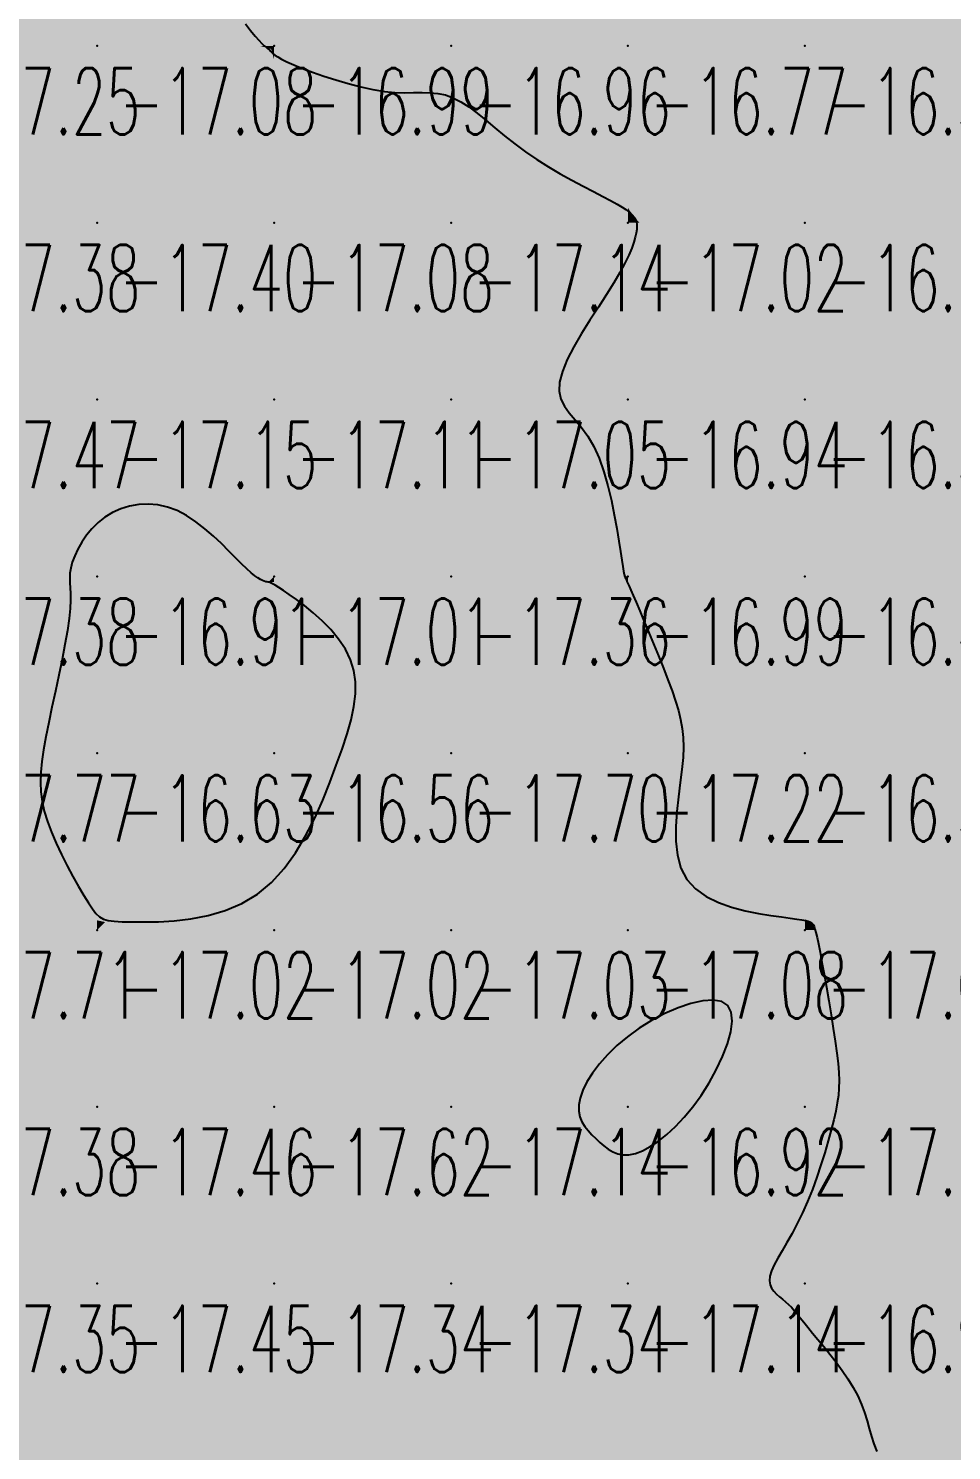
# Model space of a CAD drawing. Header units: millimetres. Extents: x 88261 to 90953, y 390274 to 392322.
# Drawn here: x 89506.4 to 89558.5, y 390937.8 to 391018.2 of the extents above; entities that cross this region are included whole.
import ezdxf
from ezdxf.enums import TextEntityAlignment as Align

# ---------------------------------------------------------------- set-up
doc = ezdxf.new("R2010")
doc.units = ezdxf.units.MM
doc.header["$LTSCALE"] = 25
for name, color, linetype in [('CN_03_00', 7, 'Continuous'), ('COTEAlt', 7, 'Continuous'), ('TN_COLORIAGE', 7, 'Continuous')]:
    doc.layers.add(name, color=color, linetype=linetype)
doc.styles.add('Simplex 1.0', font='Simplex.shx', dxfattribs={"width": 0.99, "height": 2.5})
doc.styles.get("Standard").update_dxf_attribs({"font": 'times.ttf'})

# ---------------------------------------------------------------- blocks, each defined once
blk = doc.blocks.new('COTE')
at = {"color": 0}
blk.add_point((0, 0), dxfattribs=at)
at = {"layer": 'COTEAlt'}
blk.add_attdef('ALT', text='', height=3.75, dxfattribs=at).set_placement((1.25, -1.25), align=Align.TOP_LEFT)

msp = doc.modelspace()

# ---------------------------------------------------------------- linework, layer by layer
at = {"layer": 'CN_03_00', "elevation": -17, "flags": 128}
msp.add_lwpolyline([(89518.625, 391018.496), (89518.925, 391018.11), (89519.178, 391017.801), (89519.387, 391017.563), (89519.557, 391017.385), (89519.693, 391017.255), (89519.8, 391017.162), (89519.884, 391017.096), (89519.951, 391017.045), (89520.004, 391016.998), (89520.053, 391016.946), (89520.108, 391016.885), (89520.184, 391016.811), (89520.294, 391016.723), (89520.454, 391016.618), (89520.676, 391016.492), (89520.974, 391016.345), (89521.363, 391016.172), (89521.851, 391015.974), (89522.423, 391015.758), (89523.059, 391015.536), (89523.738, 391015.316), (89524.441, 391015.109), (89525.146, 391014.926), (89525.835, 391014.777), (89526.485, 391014.672), (89527.083, 391014.616), (89527.631, 391014.597), (89528.138, 391014.599), (89528.613, 391014.604), (89529.064, 391014.595), (89529.5, 391014.555), (89529.929, 391014.468), (89530.36, 391014.315), (89530.8, 391014.086), (89531.255, 391013.788), (89531.726, 391013.433), (89532.218, 391013.034), (89532.733, 391012.604), (89533.276, 391012.154), (89533.849, 391011.697), (89534.456, 391011.247), (89535.097, 391010.813), (89535.759, 391010.4), (89536.426, 391010.01), (89537.082, 391009.646), (89537.71, 391009.31), (89538.295, 391009.005), (89538.821, 391008.732), (89539.27, 391008.495), (89539.633, 391008.295), (89539.916, 391008.129), (89540.13, 391007.992), (89540.286, 391007.88), (89540.397, 391007.788), (89540.474, 391007.713), (89540.529, 391007.649), (89540.572, 391007.594), (89540.613, 391007.541), (89540.653, 391007.488), (89540.689, 391007.427), (89540.719, 391007.356), (89540.742, 391007.269), (89540.755, 391007.16), (89540.756, 391007.026), (89540.743, 391006.861), (89540.714, 391006.661), (89540.662, 391006.421), (89540.58, 391006.135), (89540.46, 391005.798), (89540.294, 391005.406), (89540.076, 391004.954), (89539.799, 391004.436), (89539.454, 391003.848), (89539.04, 391003.189), (89538.58, 391002.475), (89538.1, 391001.728), (89537.629, 391000.969), (89537.194, 391000.219), (89536.823, 390999.498), (89536.543, 390998.828), (89536.382, 390998.23), (89536.36, 390997.717), (89536.46, 390997.271), (89536.66, 390996.868), (89536.936, 390996.481), (89537.264, 390996.085), (89537.62, 390995.655), (89537.981, 390995.166), (89538.323, 390994.592), (89538.626, 390993.917), (89538.891, 390993.162), (89539.118, 390992.357), (89539.313, 390991.532), (89539.478, 390990.718), (89539.615, 390989.944), (89539.729, 390989.241), (89539.822, 390988.64), (89539.898, 390988.162), (89539.958, 390987.798), (89540.006, 390987.533), (89540.042, 390987.348), (89540.07, 390987.229), (89540.092, 390987.157), (89540.109, 390987.117), (89540.124, 390987.091), (89540.14, 390987.064), (89540.162, 390987.022), (89540.194, 390986.954), (89540.243, 390986.846), (89540.313, 390986.687), (89540.411, 390986.464), (89540.54, 390986.164), (89540.708, 390985.775), (89540.915, 390985.291), (89541.156, 390984.726), (89541.42, 390984.099), (89541.698, 390983.432), (89541.979, 390982.745), (89542.254, 390982.057), (89542.512, 390981.39), (89542.744, 390980.762), (89542.942, 390980.188), (89543.103, 390979.656), (89543.229, 390979.148), (89543.317, 390978.645), (89543.369, 390978.13), (89543.384, 390977.583), (89543.362, 390976.988), (89543.303, 390976.325), (89543.21, 390975.583), (89543.104, 390974.78), (89543.011, 390973.942), (89542.953, 390973.093), (89542.957, 390972.259), (89543.046, 390971.465), (89543.245, 390970.734), (89543.578, 390970.094), (89544.061, 390969.562), (89544.668, 390969.132), (89545.363, 390968.791), (89546.111, 390968.527), (89546.877, 390968.327), (89547.625, 390968.179), (89548.32, 390968.069), (89548.926, 390967.985), (89549.417, 390967.917), (89549.799, 390967.86), (89550.086, 390967.811), (89550.296, 390967.77), (89550.441, 390967.733), (89550.539, 390967.699), (89550.602, 390967.665), (89550.648, 390967.629), (89550.688, 390967.586), (89550.728, 390967.526), (89550.77, 390967.433), (89550.817, 390967.294), (89550.871, 390967.094), (89550.936, 390966.819), (89551.013, 390966.455), (89551.106, 390965.988), (89551.216, 390965.411), (89551.339, 390964.742), (89551.47, 390964.008), (89551.603, 390963.235), (89551.733, 390962.45), (89551.855, 390961.678), (89551.964, 390960.946), (89552.054, 390960.279), (89552.122, 390959.697), (89552.165, 390959.186), (89552.183, 390958.727), (89552.175, 390958.299), (89552.142, 390957.883), (89552.082, 390957.457), (89551.995, 390957.003), (89551.88, 390956.499), (89551.737, 390955.931), (89551.569, 390955.309), (89551.376, 390954.646), (89551.16, 390953.958), (89550.925, 390953.258), (89550.671, 390952.562), (89550.401, 390951.883), (89550.117, 390951.237), (89549.821, 390950.636), (89549.524, 390950.08), (89549.235, 390949.57), (89548.964, 390949.103), (89548.723, 390948.681), (89548.52, 390948.3), (89548.368, 390947.962), (89548.275, 390947.664), (89548.249, 390947.405), (89548.283, 390947.18), (89548.366, 390946.983), (89548.489, 390946.808), (89548.64, 390946.65), (89548.809, 390946.503), (89548.987, 390946.36), (89549.162, 390946.216), (89549.326, 390946.066), (89549.485, 390945.904), (89549.644, 390945.727), (89549.811, 390945.529), (89549.991, 390945.307), (89550.192, 390945.056), (89550.421, 390944.771), (89550.683, 390944.448), (89550.983, 390944.085), (89551.312, 390943.685), (89551.659, 390943.256), (89552.011, 390942.803), (89552.357, 390942.334), (89552.685, 390941.854), (89552.985, 390941.369), (89553.242, 390940.887), (89553.452, 390940.413), (89553.621, 390939.947), (89553.763, 390939.49), (89553.89, 390939.042), (89554.015, 390938.602), (89554.152, 390938.172), (89554.311, 390937.752)], dxfattribs=at)
for points in [[(89512.908, 390967.697), (89513.712, 390967.712), (89514.601, 390967.766), (89515.546, 390967.876), (89516.518, 390968.062), (89517.488, 390968.343), (89518.428, 390968.736), (89519.307, 390969.261), (89520.105, 390969.928), (89520.821, 390970.719), (89521.461, 390971.607), (89522.034, 390972.564), (89522.544, 390973.565), (89522.998, 390974.583), (89523.404, 390975.59), (89523.767, 390976.561), (89524.092, 390977.473), (89524.372, 390978.327), (89524.597, 390979.129), (89524.758, 390979.882), (89524.846, 390980.594), (89524.85, 390981.268), (89524.762, 390981.912), (89524.573, 390982.529), (89524.277, 390983.123), (89523.894, 390983.691), (89523.448, 390984.227), (89522.963, 390984.725), (89522.462, 390985.18), (89521.969, 390985.585), (89521.509, 390985.935), (89521.105, 390986.225), (89520.776, 390986.451), (89520.516, 390986.619), (89520.314, 390986.74), (89520.159, 390986.821), (89520.039, 390986.873), (89519.944, 390986.904), (89519.862, 390986.924), (89519.782, 390986.941), (89519.695, 390986.965), (89519.593, 390987.003), (89519.473, 390987.063), (89519.328, 390987.151), (89519.155, 390987.277), (89518.948, 390987.446), (89518.701, 390987.666), (89518.411, 390987.945), (89518.073, 390988.286), (89517.692, 390988.675), (89517.272, 390989.092), (89516.818, 390989.52), (89516.335, 390989.939), (89515.829, 390990.331), (89515.305, 390990.677), (89514.767, 390990.958), (89514.221, 390991.16), (89513.673, 390991.283), (89513.129, 390991.331), (89512.596, 390991.309), (89512.079, 390991.22), (89511.584, 390991.07), (89511.119, 390990.861), (89510.688, 390990.598), (89510.298, 390990.288), (89509.949, 390989.939), (89509.642, 390989.565), (89509.378, 390989.176), (89509.157, 390988.784), (89508.979, 390988.401), (89508.846, 390988.038), (89508.756, 390987.708), (89508.709, 390987.416), (89508.696, 390987.148), (89508.704, 390986.881), (89508.722, 390986.597), (89508.739, 390986.272), (89508.743, 390985.888), (89508.723, 390985.423), (89508.667, 390984.856), (89508.567, 390984.174), (89508.429, 390983.395), (89508.263, 390982.546), (89508.079, 390981.653), (89507.886, 390980.741), (89507.695, 390979.837), (89507.514, 390978.967), (89507.354, 390978.157), (89507.224, 390977.427), (89507.127, 390976.766), (89507.067, 390976.16), (89507.047, 390975.592), (89507.071, 390975.046), (89507.141, 390974.507), (89507.262, 390973.959), (89507.435, 390973.386), (89507.662, 390972.777), (89507.933, 390972.144), (89508.235, 390971.504), (89508.554, 390970.872), (89508.879, 390970.267), (89509.196, 390969.704), (89509.492, 390969.201), (89509.755, 390968.774), (89509.977, 390968.435), (89510.177, 390968.178), (89510.377, 390967.991), (89510.602, 390967.862), (89510.875, 390967.78), (89511.219, 390967.733), (89511.659, 390967.711), (89512.216, 390967.701), (89512.908, 390967.697)], [(89544.833, 390958.593), (89545.243, 390959.333), (89545.596, 390960.079), (89545.875, 390960.805), (89546.063, 390961.483), (89546.141, 390962.087), (89546.091, 390962.59), (89545.897, 390962.964), (89545.548, 390963.19), (89545.064, 390963.275), (89544.473, 390963.235), (89543.802, 390963.085), (89543.08, 390962.839), (89542.333, 390962.513), (89541.59, 390962.122), (89540.878, 390961.68), (89540.221, 390961.203), (89539.627, 390960.701), (89539.097, 390960.184), (89538.637, 390959.663), (89538.247, 390959.147), (89537.933, 390958.648), (89537.697, 390958.175), (89537.541, 390957.739), (89537.468, 390957.347), (89537.469, 390956.996), (89537.533, 390956.681), (89537.65, 390956.396), (89537.809, 390956.135), (89538, 390955.894), (89538.213, 390955.665), (89538.436, 390955.445), (89538.662, 390955.229), (89538.894, 390955.025), (89539.136, 390954.843), (89539.394, 390954.693), (89539.671, 390954.584), (89539.973, 390954.526), (89540.305, 390954.53), (89540.672, 390954.605), (89541.077, 390954.758), (89541.514, 390954.99), (89541.975, 390955.298), (89542.453, 390955.679), (89542.941, 390956.131), (89543.431, 390956.652), (89543.915, 390957.238), (89544.385, 390957.887), (89544.833, 390958.593)]]:
    msp.add_lwpolyline(points, close=True, dxfattribs=at)
at = {"layer": 'TN_COLORIAGE', "color": 193}
for points in [[(89500.249, 391017.239, -17.115), (89510.249, 391017.239, -17.115), (89510.249, 391027.239, -17.115)], [(89500.249, 391027.239, -17.115), (89500.249, 391017.239, -17.115), (89510.249, 391027.239, -17.115)], [(89510.249, 391027.239, -17), (89516.553, 391027.239, -17), (89510.249, 391017.239, -17), (89515.64, 391022.63, -17)], [(89515.64, 391022.63, -17.079), (89519.457, 391017.239, -17.079), (89510.249, 391017.239, -17.079)], [(89500.249, 391007.239, -17.079), (89510.249, 391007.239, -17.079), (89510.249, 391017.239, -17.079)], [(89500.249, 391017.239, -17.079), (89500.249, 391007.239, -17.079), (89510.249, 391017.239, -17.079)], [(89510.249, 391007.239, -17), (89520.08, 391017.071, -17), (89510.249, 391017.239, -17), (89519.457, 391017.239, -17)], [(89510.249, 391007.239, -17), (89520.08, 391017.071, -17), (89520.249, 391007.239, -17), (89520.249, 391016.467, -17)], [(89527.104, 391014.094, -17.081), (89520.249, 391016.467, -17.081), (89520.249, 391007.239, -17.081)], [(89530.249, 391007.239, -17), (89530.249, 391015.187, -17), (89520.249, 391007.239, -17), (89527.104, 391014.094, -17)], [(89534.06, 391011.051, -17.144), (89530.249, 391015.187, -17.144), (89530.249, 391007.239, -17.144)], [(89530.249, 391007.239, -17), (89534.06, 391011.051, -17), (89540.249, 391007.239, -17), (89540.249, 391008.091, -17)], [(89540.568, 391007.558, -17.022), (89540.249, 391008.091, -17.022), (89540.249, 391007.239, -17.022)], [(89540.568, 391007.558, -17.022), (89540.911, 391007.239, -17.022), (89540.249, 391007.239, -17.022)], [(89500.249, 390997.239, -17.396), (89510.249, 390997.239, -17.396), (89510.249, 391007.239, -17.396)], [(89500.249, 391007.239, -17.396), (89500.249, 390997.239, -17.396), (89510.249, 391007.239, -17.396)], [(89510.249, 390997.239, -17.081), (89520.249, 390997.239, -17.081), (89520.249, 391007.239, -17.081)], [(89510.249, 391007.239, -17.081), (89510.249, 390997.239, -17.081), (89520.249, 391007.239, -17.081)], [(89520.249, 390997.239, -17.144), (89530.249, 390997.239, -17.144), (89530.249, 391007.239, -17.144)], [(89520.249, 391007.239, -17.144), (89520.249, 390997.239, -17.144), (89530.249, 391007.239, -17.144)], [(89530.249, 390997.239, -17), (89534.817, 390997.239, -17), (89540.249, 391007.239, -17), (89540.249, 391004.652, -17)], [(89530.249, 391007.239, -17.022), (89530.249, 390997.239, -17.022), (89540.249, 391007.239, -17.022)], [(89540.911, 391007.239, -17.022), (89540.249, 391004.652, -17.022), (89540.249, 391007.239, -17.022)], [(89500.249, 390987.239, -17), (89508.278, 390987.239, -17), (89510.249, 390997.239, -17), (89510.249, 390991.126, -17)], [(89500.249, 390997.239, -17.146), (89500.249, 390987.239, -17.146), (89510.249, 390997.239, -17.146)], [(89510.249, 390997.239, -17), (89510.249, 390991.126, -17), (89520.249, 390997.239, -17), (89514.855, 390991.846, -17)], [(89520.249, 390997.239, -17), (89514.855, 390991.846, -17), (89520.249, 390987.239, -17), (89518.933, 390987.239, -17)], [(89520.249, 390987.239, -17.053), (89530.249, 390987.239, -17.053), (89530.249, 390997.239, -17.053)], [(89520.249, 390997.239, -17.053), (89520.249, 390987.239, -17.053), (89530.249, 390997.239, -17.053)], [(89530.249, 390987.239, -17), (89538.778, 390995.768, -17), (89530.249, 390997.239, -17), (89534.817, 390997.239, -17)], [(89538.778, 390995.768, -17.362), (89540.009, 390987.239, -17.362), (89530.249, 390987.239, -17.362)], [(89500.249, 390977.239, -17), (89509.173, 390986.164, -17), (89500.249, 390987.239, -17), (89508.278, 390987.239, -17)], [(89519.878, 390986.869, -17.014), (89518.933, 390987.239, -17.014), (89520.249, 390987.239, -17.014)], [(89520.249, 390986.932, -17.014), (89519.878, 390986.869, -17.014), (89520.249, 390987.239, -17.014)], [(89530.249, 390987.239, -17), (89525.759, 390982.75, -17), (89520.249, 390987.239, -17), (89520.249, 390986.932, -17)], [(89530.249, 390977.239, -17), (89524.149, 390977.239, -17), (89530.249, 390987.239, -17), (89525.759, 390982.75, -17)], [(89530.249, 390977.239, -17), (89540.122, 390987.113, -17), (89530.249, 390987.239, -17), (89540.009, 390987.239, -17)], [(89530.249, 390977.239, -17), (89540.122, 390987.113, -17), (89540.249, 390977.239, -17), (89540.249, 390986.855, -17)], [(89543.129, 390980.119, -17.223), (89540.249, 390986.855, -17.223), (89540.249, 390977.239, -17.223)], [(89507.03, 390977.239, -17.771), (89509.173, 390986.164, -17.771), (89500.249, 390977.239, -17.771)], [(89543.129, 390980.119, -17.223), (89543.702, 390977.239, -17.223), (89540.249, 390977.239, -17.223)], [(89500.249, 390977.239, -17), (89507.03, 390977.239, -17), (89500.249, 390967.239, -17), (89506.833, 390973.823, -17)], [(89520.249, 390967.239, -17.695), (89530.249, 390967.239, -17.695), (89530.249, 390977.239, -17.695)], [(89530.249, 390977.239, -17), (89524.149, 390977.239, -17), (89520.249, 390967.239, -17), (89520.249, 390967.658, -17)], [(89530.249, 390967.239, -17.223), (89540.249, 390967.239, -17.223), (89540.249, 390977.239, -17.223)], [(89530.249, 390977.239, -17.223), (89530.249, 390967.239, -17.223), (89540.249, 390977.239, -17.223)], [(89540.249, 390977.239, -17), (89543.702, 390977.239, -17), (89540.249, 390967.239, -17), (89541.88, 390968.87, -17)], [(89500.249, 390967.239, -17), (89506.833, 390973.823, -17), (89510.249, 390967.239, -17), (89510.249, 390967.783, -17)], [(89540.249, 390967.239, -17), (89541.88, 390968.87, -17), (89550.249, 390967.239, -17), (89550.249, 390967.842, -17)], [(89500.249, 390957.239, -17.021), (89510.249, 390957.239, -17.021), (89510.249, 390967.239, -17.021)], [(89500.249, 390967.239, -17.021), (89500.249, 390957.239, -17.021), (89510.249, 390967.239, -17.021)], [(89510.7, 390967.691, -17.021), (89510.249, 390967.783, -17.021), (89510.249, 390967.239, -17.021)], [(89510.249, 390967.239, -17), (89510.7, 390967.691, -17), (89520.249, 390967.239, -17), (89520.249, 390967.658, -17)], [(89510.249, 390957.239, -17.019), (89520.249, 390957.239, -17.019), (89520.249, 390967.239, -17.019)], [(89510.249, 390967.239, -17.019), (89510.249, 390957.239, -17.019), (89520.249, 390967.239, -17.019)], [(89520.249, 390957.239, -17.027), (89530.249, 390957.239, -17.027), (89530.249, 390967.239, -17.027)], [(89520.249, 390967.239, -17.027), (89520.249, 390957.239, -17.027), (89530.249, 390967.239, -17.027)], [(89530.249, 390957.239, -17), (89536.642, 390957.239, -17), (89540.249, 390967.239, -17), (89540.249, 390962.055, -17)], [(89530.249, 390967.239, -17.082), (89530.249, 390957.239, -17.082), (89540.249, 390967.239, -17.082)], [(89540.249, 390967.239, -17), (89540.249, 390962.055, -17), (89550.249, 390967.239, -17), (89547.632, 390964.623, -17)], [(89550.249, 390957.239, -17), (89544.608, 390957.239, -17), (89550.249, 390967.239, -17), (89547.632, 390964.623, -17)], [(89550.682, 390967.672, -17.027), (89550.249, 390967.842, -17.027), (89550.249, 390967.239, -17.027)], [(89550.682, 390967.672, -17.027), (89550.912, 390967.239, -17.027), (89550.249, 390967.239, -17.027)], [(89550.249, 390957.239, -17), (89552.308, 390959.299, -17), (89550.249, 390967.239, -17), (89550.912, 390967.239, -17)], [(89552.18, 390957.239, -17.099), (89552.308, 390959.299, -17.099), (89550.249, 390957.239, -17.099)], [(89500.249, 390947.239, -17.456), (89510.249, 390947.239, -17.456), (89510.249, 390957.239, -17.456)], [(89500.249, 390957.239, -17.456), (89500.249, 390947.239, -17.456), (89510.249, 390957.239, -17.456)], [(89510.249, 390947.239, -17.615), (89520.249, 390947.239, -17.615), (89520.249, 390957.239, -17.615)], [(89510.249, 390957.239, -17.615), (89510.249, 390947.239, -17.615), (89520.249, 390957.239, -17.615)], [(89520.249, 390947.239, -17.136), (89530.249, 390947.239, -17.136), (89530.249, 390957.239, -17.136)], [(89520.249, 390957.239, -17.136), (89520.249, 390947.239, -17.136), (89530.249, 390957.239, -17.136)], [(89530.249, 390947.239, -17), (89538.431, 390955.422, -17), (89530.249, 390957.239, -17), (89536.642, 390957.239, -17)], [(89540.249, 390947.239, -17), (89547.525, 390947.239, -17), (89550.249, 390957.239, -17), (89550.249, 390950.736, -17)], [(89540.249, 390947.239, -17), (89540.249, 390953.742, -17), (89550.249, 390957.239, -17), (89544.608, 390957.239, -17)], [(89552.18, 390957.239, -17.099), (89550.249, 390950.736, -17.099), (89550.249, 390957.239, -17.099)], [(89530.249, 390947.239, -17), (89538.431, 390955.422, -17), (89540.249, 390947.239, -17), (89540.249, 390953.742, -17)], [(89500.249, 390937.239, -17.449), (89510.249, 390937.239, -17.449), (89510.249, 390947.239, -17.449)], [(89500.249, 390947.239, -17.449), (89500.249, 390937.239, -17.449), (89510.249, 390947.239, -17.449)], [(89510.249, 390937.239, -17.337), (89520.249, 390937.239, -17.337), (89520.249, 390947.239, -17.337)], [(89510.249, 390947.239, -17.337), (89510.249, 390937.239, -17.337), (89520.249, 390947.239, -17.337)], [(89520.249, 390937.239, -17.345), (89530.249, 390937.239, -17.345), (89530.249, 390947.239, -17.345)], [(89520.249, 390947.239, -17.345), (89520.249, 390937.239, -17.345), (89530.249, 390947.239, -17.345)], [(89530.249, 390937.239, -17.142), (89540.249, 390937.239, -17.142), (89540.249, 390947.239, -17.142)], [(89530.249, 390947.239, -17.142), (89530.249, 390937.239, -17.142), (89540.249, 390947.239, -17.142)], [(89540.249, 390937.239, -17), (89549.299, 390946.289, -17), (89540.249, 390947.239, -17), (89547.525, 390947.239, -17)], [(89540.249, 390937.239, -17), (89549.299, 390946.289, -17), (89550.249, 390937.239, -17), (89550.249, 390944.901, -17)], [(89553.805, 390940.796, -17.175), (89550.249, 390944.901, -17.175), (89550.249, 390937.239, -17.175)], [(89553.805, 390940.796, -17.175), (89553.985, 390937.239, -17.175), (89550.249, 390937.239, -17.175)]]:
    msp.add_solid(points, dxfattribs=at)
at = {"layer": 'TN_COLORIAGE', "color": 183}
for points in [[(89519.457, 391017.239, -16.932), (89515.64, 391022.63, -16.932), (89520.249, 391017.239, -16.932), (89520.249, 391027.239, -16.932)], [(89520.249, 391017.239, -16.546), (89530.249, 391017.239, -16.546), (89530.249, 391027.239, -16.546)], [(89520.249, 391027.239, -16.546), (89520.249, 391017.239, -16.546), (89530.249, 391027.239, -16.546)], [(89530.249, 391017.239, -16.586), (89540.249, 391017.239, -16.586), (89540.249, 391027.239, -16.586)], [(89530.249, 391027.239, -16.586), (89530.249, 391017.239, -16.586), (89540.249, 391027.239, -16.586)], [(89540.249, 391017.239, -16.477), (89550.249, 391017.239, -16.477), (89550.249, 391027.239, -16.477)], [(89540.249, 391027.239, -16.477), (89540.249, 391017.239, -16.477), (89550.249, 391027.239, -16.477)], [(89550.249, 391017.239, -16.244), (89560.249, 391017.239, -16.244), (89560.249, 391027.239, -16.244)], [(89550.249, 391027.239, -16.244), (89550.249, 391017.239, -16.244), (89560.249, 391027.239, -16.244)], [(89519.457, 391017.239, -16.993), (89520.08, 391017.071, -16.993), (89520.249, 391017.239, -16.993)], [(89520.249, 391016.467, -16.993), (89520.08, 391017.071, -16.993), (89520.249, 391017.239, -16.993)], [(89520.249, 391016.467, -16.963), (89527.104, 391014.094, -16.963), (89520.249, 391017.239, -16.963), (89530.249, 391017.239, -16.963)], [(89527.104, 391014.094, -16.963), (89530.249, 391015.187, -16.963), (89530.249, 391017.239, -16.963)], [(89530.249, 391015.187, -16.766), (89534.06, 391011.051, -16.766), (89530.249, 391017.239, -16.766), (89540.249, 391017.239, -16.766)], [(89540.249, 391008.091, -16.766), (89534.06, 391011.051, -16.766), (89540.249, 391017.239, -16.766)], [(89540.249, 391008.091, -16.338), (89540.568, 391007.558, -16.338), (89540.249, 391017.239, -16.338), (89550.249, 391017.239, -16.338)], [(89540.911, 391007.239, -16.338), (89540.568, 391007.558, -16.338), (89550.249, 391007.239, -16.338), (89550.249, 391017.239, -16.338)], [(89550.249, 391007.239, -16.92), (89560.249, 391007.239, -16.92), (89560.249, 391017.239, -16.92)], [(89550.249, 391017.239, -16.92), (89550.249, 391007.239, -16.92), (89560.249, 391017.239, -16.92)], [(89540.249, 390997.239, -16.693), (89550.249, 390997.239, -16.693), (89550.249, 391007.239, -16.693)], [(89540.249, 391004.652, -16.693), (89540.911, 391007.239, -16.693), (89540.249, 390997.239, -16.693), (89550.249, 391007.239, -16.693)], [(89550.249, 390997.239, -16.859), (89560.249, 390997.239, -16.859), (89560.249, 391007.239, -16.859)], [(89550.249, 391007.239, -16.859), (89550.249, 390997.239, -16.859), (89560.249, 391007.239, -16.859)], [(89540.249, 391004.652, -16.938), (89534.817, 390997.239, -16.938), (89540.249, 390997.239, -16.938)], [(89534.817, 390997.239, -16.938), (89538.778, 390995.768, -16.938), (89540.249, 390997.239, -16.938)], [(89540.009, 390987.239, -16.938), (89538.778, 390995.768, -16.938), (89540.249, 390987.239, -16.938), (89540.249, 390997.239, -16.938)], [(89540.249, 390987.239, -16.53), (89550.249, 390987.239, -16.53), (89550.249, 390997.239, -16.53)], [(89540.249, 390997.239, -16.53), (89540.249, 390987.239, -16.53), (89550.249, 390997.239, -16.53)], [(89550.249, 390987.239, -16.931), (89560.249, 390987.239, -16.931), (89560.249, 390997.239, -16.931)], [(89550.249, 390997.239, -16.931), (89550.249, 390987.239, -16.931), (89560.249, 390997.239, -16.931)], [(89518.933, 390987.239, -16.907), (89514.855, 390991.846, -16.907), (89510.249, 390987.239, -16.907)], [(89514.855, 390991.846, -16.907), (89510.249, 390991.126, -16.907), (89510.249, 390987.239, -16.907)], [(89510.249, 390991.126, -16.907), (89508.278, 390987.239, -16.907), (89510.249, 390987.239, -16.907)], [(89509.173, 390986.164, -16.634), (89507.03, 390977.239, -16.634), (89510.249, 390987.239, -16.634), (89510.249, 390977.239, -16.634)], [(89508.278, 390987.239, -16.907), (89509.173, 390986.164, -16.907), (89510.249, 390987.239, -16.907)], [(89518.933, 390987.239, -16.634), (89519.878, 390986.869, -16.634), (89510.249, 390987.239, -16.634), (89510.249, 390977.239, -16.634)], [(89519.878, 390986.869, -16.555), (89520.249, 390986.932, -16.555), (89510.249, 390977.239, -16.555), (89520.249, 390977.239, -16.555)], [(89520.249, 390986.932, -16.555), (89525.759, 390982.75, -16.555), (89520.249, 390977.239, -16.555)], [(89540.009, 390987.239, -16.991), (89540.122, 390987.113, -16.991), (89540.249, 390987.239, -16.991)], [(89540.249, 390986.855, -16.991), (89540.122, 390987.113, -16.991), (89540.249, 390987.239, -16.991)], [(89540.249, 390986.855, -16.448), (89543.129, 390980.119, -16.448), (89540.249, 390987.239, -16.448), (89550.249, 390987.239, -16.448)], [(89543.702, 390977.239, -16.448), (89543.129, 390980.119, -16.448), (89550.249, 390977.239, -16.448), (89550.249, 390987.239, -16.448)], [(89550.249, 390977.239, -16.614), (89560.249, 390977.239, -16.614), (89560.249, 390987.239, -16.614)], [(89550.249, 390987.239, -16.614), (89550.249, 390977.239, -16.614), (89560.249, 390987.239, -16.614)], [(89525.759, 390982.75, -16.555), (89524.149, 390977.239, -16.555), (89520.249, 390977.239, -16.555)], [(89510.249, 390967.783, -16.634), (89506.833, 390973.823, -16.634), (89510.249, 390977.239, -16.634)], [(89506.833, 390973.823, -16.634), (89507.03, 390977.239, -16.634), (89510.249, 390977.239, -16.634)], [(89510.249, 390967.783, -16.555), (89510.7, 390967.691, -16.555), (89510.249, 390977.239, -16.555), (89520.249, 390977.239, -16.555)], [(89520.249, 390967.658, -16.555), (89510.7, 390967.691, -16.555), (89520.249, 390977.239, -16.555)], [(89520.249, 390967.658, -16.555), (89524.149, 390977.239, -16.555), (89520.249, 390977.239, -16.555)], [(89550.249, 390967.842, -16.577), (89541.88, 390968.87, -16.577), (89550.249, 390977.239, -16.577)], [(89541.88, 390968.87, -16.577), (89543.702, 390977.239, -16.577), (89550.249, 390977.239, -16.577)], [(89550.249, 390967.842, -16.401), (89550.682, 390967.672, -16.401), (89550.249, 390977.239, -16.401), (89560.249, 390977.239, -16.401)], [(89550.912, 390967.239, -16.401), (89550.682, 390967.672, -16.401), (89560.249, 390967.239, -16.401), (89560.249, 390977.239, -16.401)], [(89550.912, 390967.239, -16.618), (89552.308, 390959.299, -16.618), (89560.249, 390967.239, -16.618)], [(89552.308, 390959.299, -16.586), (89552.18, 390957.239, -16.586), (89560.249, 390967.239, -16.586), (89560.249, 390957.239, -16.586)], [(89547.632, 390964.623, -16.923), (89544.608, 390957.239, -16.923), (89540.249, 390957.239, -16.923)], [(89547.632, 390964.623, -16.923), (89540.249, 390962.055, -16.923), (89540.249, 390957.239, -16.923)], [(89540.249, 390962.055, -16.923), (89536.642, 390957.239, -16.923), (89540.249, 390957.239, -16.923)], [(89536.642, 390957.239, -16.923), (89538.431, 390955.422, -16.923), (89540.249, 390957.239, -16.923)], [(89540.249, 390953.742, -16.923), (89538.431, 390955.422, -16.923), (89540.249, 390957.239, -16.923)], [(89544.608, 390957.239, -16.923), (89540.249, 390953.742, -16.923), (89540.249, 390957.239, -16.923)], [(89550.249, 390947.239, -16.586), (89560.249, 390947.239, -16.586), (89560.249, 390957.239, -16.586)], [(89550.249, 390950.736, -16.586), (89552.18, 390957.239, -16.586), (89550.249, 390947.239, -16.586), (89560.249, 390957.239, -16.586)], [(89550.249, 390950.736, -16.947), (89547.525, 390947.239, -16.947), (89550.249, 390947.239, -16.947)], [(89547.525, 390947.239, -16.947), (89549.299, 390946.289, -16.947), (89550.249, 390947.239, -16.947)], [(89550.249, 390944.901, -16.947), (89549.299, 390946.289, -16.947), (89550.249, 390947.239, -16.947)], [(89550.249, 390944.901, -16.684), (89553.805, 390940.796, -16.684), (89550.249, 390947.239, -16.684), (89560.249, 390947.239, -16.684)], [(89553.985, 390937.239, -16.684), (89553.805, 390940.796, -16.684), (89560.249, 390937.239, -16.684), (89560.249, 390947.239, -16.684)]]:
    msp.add_solid(points, dxfattribs=at)

# ---------------------------------------------------------------- block references
at = {"layer": 'COTEAlt'}
ref = msp.add_blockref('COTE', (89500.249, 391017.239), dxfattribs=at)
ref.add_attrib('ALT', '-17.25', dxfattribs={"height": 3.75, "style": 'Simplex 1.0', "width": 0.6}).set_placement((89501.499, 391015.989), align=Align.TOP_LEFT)
ref = msp.add_blockref('COTE', (89510.249, 391017.239), dxfattribs=at)
ref.add_attrib('ALT', '-17.08', dxfattribs={"height": 3.75, "style": 'Simplex 1.0', "width": 0.6}).set_placement((89511.499, 391015.989), align=Align.TOP_LEFT)
ref = msp.add_blockref('COTE', (89520.249, 391017.239), dxfattribs=at)
ref.add_attrib('ALT', '-16.99', dxfattribs={"height": 3.75, "style": 'Simplex 1.0', "width": 0.6}).set_placement((89521.499, 391015.989), align=Align.TOP_LEFT)
ref = msp.add_blockref('COTE', (89530.249, 391017.239), dxfattribs=at)
ref.add_attrib('ALT', '-16.96', dxfattribs={"height": 3.75, "style": 'Simplex 1.0', "width": 0.6}).set_placement((89531.499, 391015.989), align=Align.TOP_LEFT)
ref = msp.add_blockref('COTE', (89540.249, 391017.239), dxfattribs=at)
ref.add_attrib('ALT', '-16.77', dxfattribs={"height": 3.75, "style": 'Simplex 1.0', "width": 0.6}).set_placement((89541.499, 391015.989), align=Align.TOP_LEFT)
ref = msp.add_blockref('COTE', (89550.249, 391017.239), dxfattribs=at)
ref.add_attrib('ALT', '-16.34', dxfattribs={"height": 3.75, "style": 'Simplex 1.0', "width": 0.6}).set_placement((89551.499, 391015.989), align=Align.TOP_LEFT)
ref = msp.add_blockref('COTE', (89500.249, 391007.239), dxfattribs=at)
ref.add_attrib('ALT', '-17.38', dxfattribs={"height": 3.75, "style": 'Simplex 1.0', "width": 0.6}).set_placement((89501.499, 391005.989), align=Align.TOP_LEFT)
ref = msp.add_blockref('COTE', (89510.249, 391007.239), dxfattribs=at)
ref.add_attrib('ALT', '-17.40', dxfattribs={"height": 3.75, "style": 'Simplex 1.0', "width": 0.6}).set_placement((89511.499, 391005.989), align=Align.TOP_LEFT)
ref = msp.add_blockref('COTE', (89520.249, 391007.239), dxfattribs=at)
ref.add_attrib('ALT', '-17.08', dxfattribs={"height": 3.75, "style": 'Simplex 1.0', "width": 0.6}).set_placement((89521.499, 391005.989), align=Align.TOP_LEFT)
ref = msp.add_blockref('COTE', (89530.249, 391007.239), dxfattribs=at)
ref.add_attrib('ALT', '-17.14', dxfattribs={"height": 3.75, "style": 'Simplex 1.0', "width": 0.6}).set_placement((89531.499, 391005.989), align=Align.TOP_LEFT)
ref = msp.add_blockref('COTE', (89540.249, 391007.239), dxfattribs=at)
ref.add_attrib('ALT', '-17.02', dxfattribs={"height": 3.75, "style": 'Simplex 1.0', "width": 0.6}).set_placement((89541.499, 391005.989), align=Align.TOP_LEFT)
ref = msp.add_blockref('COTE', (89550.249, 391007.239), dxfattribs=at)
ref.add_attrib('ALT', '-16.69', dxfattribs={"height": 3.75, "style": 'Simplex 1.0', "width": 0.6}).set_placement((89551.499, 391005.989), align=Align.TOP_LEFT)
ref = msp.add_blockref('COTE', (89500.249, 390997.239), dxfattribs=at)
ref.add_attrib('ALT', '-17.47', dxfattribs={"height": 3.75, "style": 'Simplex 1.0', "width": 0.6}).set_placement((89501.499, 390995.989), align=Align.TOP_LEFT)
ref = msp.add_blockref('COTE', (89510.249, 390997.239), dxfattribs=at)
ref.add_attrib('ALT', '-17.15', dxfattribs={"height": 3.75, "style": 'Simplex 1.0', "width": 0.6}).set_placement((89511.499, 390995.989), align=Align.TOP_LEFT)
ref = msp.add_blockref('COTE', (89520.249, 390997.239), dxfattribs=at)
ref.add_attrib('ALT', '-17.11', dxfattribs={"height": 3.75, "style": 'Simplex 1.0', "width": 0.6}).set_placement((89521.499, 390995.989), align=Align.TOP_LEFT)
ref = msp.add_blockref('COTE', (89530.249, 390997.239), dxfattribs=at)
ref.add_attrib('ALT', '-17.05', dxfattribs={"height": 3.75, "style": 'Simplex 1.0', "width": 0.6}).set_placement((89531.499, 390995.989), align=Align.TOP_LEFT)
ref = msp.add_blockref('COTE', (89540.249, 390997.239), dxfattribs=at)
ref.add_attrib('ALT', '-16.94', dxfattribs={"height": 3.75, "style": 'Simplex 1.0', "width": 0.6}).set_placement((89541.499, 390995.989), align=Align.TOP_LEFT)
ref = msp.add_blockref('COTE', (89550.249, 390997.239), dxfattribs=at)
ref.add_attrib('ALT', '-16.53', dxfattribs={"height": 3.75, "style": 'Simplex 1.0', "width": 0.6}).set_placement((89551.499, 390995.989), align=Align.TOP_LEFT)
ref = msp.add_blockref('COTE', (89500.249, 390987.239), dxfattribs=at)
ref.add_attrib('ALT', '-17.38', dxfattribs={"height": 3.75, "style": 'Simplex 1.0', "width": 0.6}).set_placement((89501.499, 390985.989), align=Align.TOP_LEFT)
ref = msp.add_blockref('COTE', (89510.249, 390987.239), dxfattribs=at)
ref.add_attrib('ALT', '-16.91', dxfattribs={"height": 3.75, "style": 'Simplex 1.0', "width": 0.6}).set_placement((89511.499, 390985.989), align=Align.TOP_LEFT)
ref = msp.add_blockref('COTE', (89520.249, 390987.239), dxfattribs=at)
ref.add_attrib('ALT', '-17.01', dxfattribs={"height": 3.75, "style": 'Simplex 1.0', "width": 0.6}).set_placement((89521.499, 390985.989), align=Align.TOP_LEFT)
ref = msp.add_blockref('COTE', (89530.249, 390987.239), dxfattribs=at)
ref.add_attrib('ALT', '-17.36', dxfattribs={"height": 3.75, "style": 'Simplex 1.0', "width": 0.6}).set_placement((89531.499, 390985.989), align=Align.TOP_LEFT)
ref = msp.add_blockref('COTE', (89540.249, 390987.239), dxfattribs=at)
ref.add_attrib('ALT', '-16.99', dxfattribs={"height": 3.75, "style": 'Simplex 1.0', "width": 0.6}).set_placement((89541.499, 390985.989), align=Align.TOP_LEFT)
ref = msp.add_blockref('COTE', (89550.249, 390987.239), dxfattribs=at)
ref.add_attrib('ALT', '-16.45', dxfattribs={"height": 3.75, "style": 'Simplex 1.0', "width": 0.6}).set_placement((89551.499, 390985.989), align=Align.TOP_LEFT)
ref = msp.add_blockref('COTE', (89500.249, 390977.239), dxfattribs=at)
ref.add_attrib('ALT', '-17.77', dxfattribs={"height": 3.75, "style": 'Simplex 1.0', "width": 0.6}).set_placement((89501.499, 390975.989), align=Align.TOP_LEFT)
ref = msp.add_blockref('COTE', (89510.249, 390977.239), dxfattribs=at)
ref.add_attrib('ALT', '-16.63', dxfattribs={"height": 3.75, "style": 'Simplex 1.0', "width": 0.6}).set_placement((89511.499, 390975.989), align=Align.TOP_LEFT)
ref = msp.add_blockref('COTE', (89520.249, 390977.239), dxfattribs=at)
ref.add_attrib('ALT', '-16.56', dxfattribs={"height": 3.75, "style": 'Simplex 1.0', "width": 0.6}).set_placement((89521.499, 390975.989), align=Align.TOP_LEFT)
ref = msp.add_blockref('COTE', (89530.249, 390977.239), dxfattribs=at)
ref.add_attrib('ALT', '-17.70', dxfattribs={"height": 3.75, "style": 'Simplex 1.0', "width": 0.6}).set_placement((89531.499, 390975.989), align=Align.TOP_LEFT)
ref = msp.add_blockref('COTE', (89540.249, 390977.239), dxfattribs=at)
ref.add_attrib('ALT', '-17.22', dxfattribs={"height": 3.75, "style": 'Simplex 1.0', "width": 0.6}).set_placement((89541.499, 390975.989), align=Align.TOP_LEFT)
ref = msp.add_blockref('COTE', (89550.249, 390977.239), dxfattribs=at)
ref.add_attrib('ALT', '-16.58', dxfattribs={"height": 3.75, "style": 'Simplex 1.0', "width": 0.6}).set_placement((89551.499, 390975.989), align=Align.TOP_LEFT)
ref = msp.add_blockref('COTE', (89500.249, 390967.239), dxfattribs=at)
ref.add_attrib('ALT', '-17.71', dxfattribs={"height": 3.75, "style": 'Simplex 1.0', "width": 0.6}).set_placement((89501.499, 390965.989), align=Align.TOP_LEFT)
ref = msp.add_blockref('COTE', (89510.249, 390967.239), dxfattribs=at)
ref.add_attrib('ALT', '-17.02', dxfattribs={"height": 3.75, "style": 'Simplex 1.0', "width": 0.6}).set_placement((89511.499, 390965.989), align=Align.TOP_LEFT)
ref = msp.add_blockref('COTE', (89520.249, 390967.239), dxfattribs=at)
ref.add_attrib('ALT', '-17.02', dxfattribs={"height": 3.75, "style": 'Simplex 1.0', "width": 0.6}).set_placement((89521.499, 390965.989), align=Align.TOP_LEFT)
ref = msp.add_blockref('COTE', (89530.249, 390967.239), dxfattribs=at)
ref.add_attrib('ALT', '-17.03', dxfattribs={"height": 3.75, "style": 'Simplex 1.0', "width": 0.6}).set_placement((89531.499, 390965.989), align=Align.TOP_LEFT)
ref = msp.add_blockref('COTE', (89540.249, 390967.239), dxfattribs=at)
ref.add_attrib('ALT', '-17.08', dxfattribs={"height": 3.75, "style": 'Simplex 1.0', "width": 0.6}).set_placement((89541.499, 390965.989), align=Align.TOP_LEFT)
ref = msp.add_blockref('COTE', (89550.249, 390967.239), dxfattribs=at)
ref.add_attrib('ALT', '-17.03', dxfattribs={"height": 3.75, "style": 'Simplex 1.0', "width": 0.6}).set_placement((89551.499, 390965.989), align=Align.TOP_LEFT)
ref = msp.add_blockref('COTE', (89500.249, 390957.239), dxfattribs=at)
ref.add_attrib('ALT', '-17.38', dxfattribs={"height": 3.75, "style": 'Simplex 1.0', "width": 0.6}).set_placement((89501.499, 390955.989), align=Align.TOP_LEFT)
ref = msp.add_blockref('COTE', (89510.249, 390957.239), dxfattribs=at)
ref.add_attrib('ALT', '-17.46', dxfattribs={"height": 3.75, "style": 'Simplex 1.0', "width": 0.6}).set_placement((89511.499, 390955.989), align=Align.TOP_LEFT)
ref = msp.add_blockref('COTE', (89520.249, 390957.239), dxfattribs=at)
ref.add_attrib('ALT', '-17.62', dxfattribs={"height": 3.75, "style": 'Simplex 1.0', "width": 0.6}).set_placement((89521.499, 390955.989), align=Align.TOP_LEFT)
ref = msp.add_blockref('COTE', (89530.249, 390957.239), dxfattribs=at)
ref.add_attrib('ALT', '-17.14', dxfattribs={"height": 3.75, "style": 'Simplex 1.0', "width": 0.6}).set_placement((89531.499, 390955.989), align=Align.TOP_LEFT)
ref = msp.add_blockref('COTE', (89540.249, 390957.239), dxfattribs=at)
ref.add_attrib('ALT', '-16.92', dxfattribs={"height": 3.75, "style": 'Simplex 1.0', "width": 0.6}).set_placement((89541.499, 390955.989), align=Align.TOP_LEFT)
ref = msp.add_blockref('COTE', (89550.249, 390957.239), dxfattribs=at)
ref.add_attrib('ALT', '-17.10', dxfattribs={"height": 3.75, "style": 'Simplex 1.0', "width": 0.6}).set_placement((89551.499, 390955.989), align=Align.TOP_LEFT)
ref = msp.add_blockref('COTE', (89500.249, 390947.239), dxfattribs=at)
ref.add_attrib('ALT', '-17.35', dxfattribs={"height": 3.75, "style": 'Simplex 1.0', "width": 0.6}).set_placement((89501.499, 390945.989), align=Align.TOP_LEFT)
ref = msp.add_blockref('COTE', (89510.249, 390947.239), dxfattribs=at)
ref.add_attrib('ALT', '-17.45', dxfattribs={"height": 3.75, "style": 'Simplex 1.0', "width": 0.6}).set_placement((89511.499, 390945.989), align=Align.TOP_LEFT)
ref = msp.add_blockref('COTE', (89520.249, 390947.239), dxfattribs=at)
ref.add_attrib('ALT', '-17.34', dxfattribs={"height": 3.75, "style": 'Simplex 1.0', "width": 0.6}).set_placement((89521.499, 390945.989), align=Align.TOP_LEFT)
ref = msp.add_blockref('COTE', (89530.249, 390947.239), dxfattribs=at)
ref.add_attrib('ALT', '-17.34', dxfattribs={"height": 3.75, "style": 'Simplex 1.0', "width": 0.6}).set_placement((89531.499, 390945.989), align=Align.TOP_LEFT)
ref = msp.add_blockref('COTE', (89540.249, 390947.239), dxfattribs=at)
ref.add_attrib('ALT', '-17.14', dxfattribs={"height": 3.75, "style": 'Simplex 1.0', "width": 0.6}).set_placement((89541.499, 390945.989), align=Align.TOP_LEFT)
ref = msp.add_blockref('COTE', (89550.249, 390947.239), dxfattribs=at)
ref.add_attrib('ALT', '-16.95', dxfattribs={"height": 3.75, "style": 'Simplex 1.0', "width": 0.6}).set_placement((89551.499, 390945.989), align=Align.TOP_LEFT)

doc.saveas('drawing.dxf')
